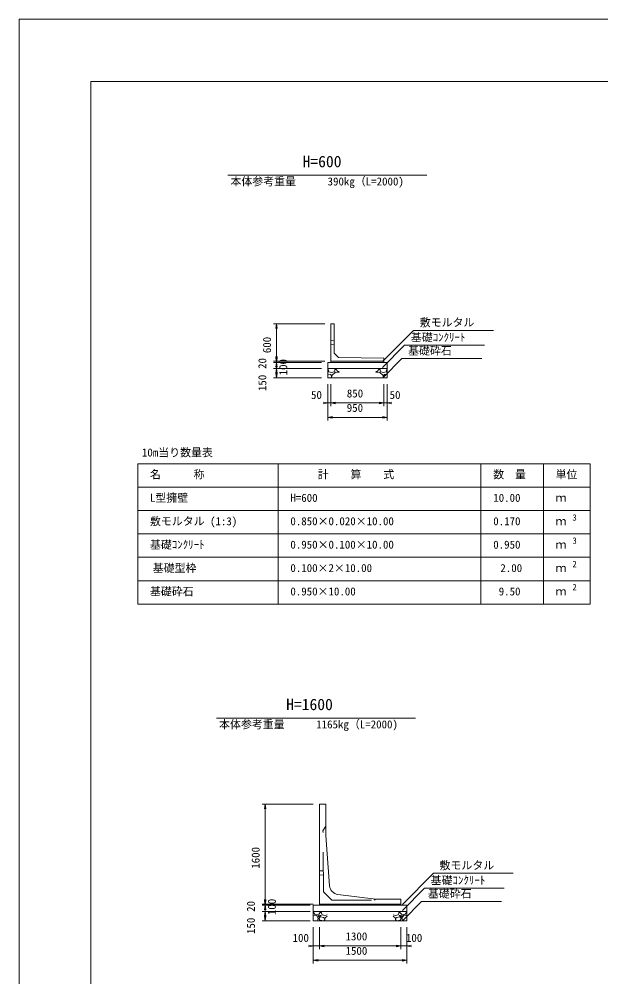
# Model space of a CAD drawing. Units: millimetres, scale not verified. Extents: x 0 to 84100, y 0 to 59400.
# Drawn here: x 0 to 18643, y 28708 to 59400 of the extents above; entities that cross this region are included whole.
import ezdxf
from ezdxf.enums import TextEntityAlignment as Align

# ---------------------------------------------------------------- set-up
doc = ezdxf.new("R2010")
doc.units = ezdxf.units.MM
doc.header["$LTSCALE"] = 100
doc.linetypes.add('USER1', pattern=[19.05, 12.7, -6.35])
for name, color, linetype, lineweight in [('D-MTR-FRAM（材料表図枠）', 2, 'Continuous', 18), ('D-STR-DIM（寸法）', 7, 'Continuous', 18), ('D-STR-HTXT（旗揚げ）', 7, 'Continuous', 18), ('D-STR-STRn（構造物）', 7, 'Continuous', 18), ('D-STR（構造物外形線）', 1, 'Continuous', 18), ('D-TTL(外枠）', 2, 'Continuous', 18), ('DEFPOINTS_2', 8, 'Continuous', 18)]:
    doc.layers.add(name, color=color, linetype=linetype, lineweight=lineweight)
for name, color, linetype in [('D-MTR-TXT(文字列）', 7, 'Continuous'), ('D-MTR（材料表タイトル）', 7, 'Continuous'), ('D-STR-TXT（文字）', 7, 'Continuous'), ('D-TTL-TXT（文字）', 7, 'Continuous')]:
    doc.layers.add(name, color=color, linetype=linetype)
doc.styles.add('ＭＳ ゴシック', font='')
doc.styles.get('ＭＳ ゴシック').set_extended_font_data('MS Gothic')

msp = doc.modelspace()

# ---------------------------------------------------------------- linework, layer by layer
at = {"layer": 'D-MTR-FRAM（材料表図枠）'}
for p, q in [((3800, 45154.4), (18300, 45154.4)), ((3800, 40654.4), (3800, 45154.4)), ((8300, 40654.4), (8300, 45154.4)), ((14800, 40654.4), (14800, 45154.4)), ((16800, 41954.4), (16800, 45154.4)), ((16800, 40654.4), (16800, 45154.4)), ((18300, 40654.4), (18300, 45154.4)), ((3800, 44404.4), (18300, 44404.4)), ((3800, 43654.4), (18300, 43654.4)), ((3800, 42904.4), (18300, 42904.4)), ((3800, 42154.4), (18300, 42154.4)), ((3800, 41404.4), (18300, 41404.4)), ((3800, 40654.4), (18300, 40654.4))]:
    msp.add_line(p, q, dxfattribs=at)
at = {"layer": 'D-STR-DIM（寸法）'}
for p, q in [((9793.1, 49640), (8148.1, 49640)), ((8223.1, 49490), (8248.1, 49640)), ((8248.1, 49640), (8273.1, 49490)), ((8248.1, 49640), (8248.1, 49620)), ((8248.1, 49620), (8248.1, 48460)), ((8248.1, 48440), (8223.1, 48590)), ((8248.1, 48440), (8223.1, 48590)), ((8248.1, 48400), (8223.1, 48550)), ((8273.1, 48590), (8248.1, 48440)), ((8273.1, 48590), (8248.1, 48440)), ((8273.1, 48550), (8248.1, 48400)), ((9793.1, 48440), (8148.1, 48440)), ((9793.1, 48440), (8148.1, 48440)), ((9693.1, 48400), (8148.1, 48400)), ((9693.1, 48400), (8148.1, 48400)), ((9693.1, 48200), (8148.1, 48200)), ((9693.1, 48200), (8148.1, 48200)), ((8223.1, 48250), (8248.1, 48400)), ((8223.1, 48050), (8248.1, 48200)), ((8223.1, 48050), (8248.1, 48200)), ((8248.1, 48460), (8248.1, 48480)), ((8248.1, 48440), (8248.1, 48460)), ((8248.1, 48440), (8248.1, 48460)), ((8248.1, 48420), (8248.1, 48440)), ((8248.1, 48440), (8248.1, 48400)), ((8248.1, 48400), (8248.1, 48420)), ((8248.1, 48400), (8248.1, 48200)), ((8248.1, 48400), (8273.1, 48250)), ((8248.1, 48400), (8248.1, 48380)), ((8248.1, 48380), (8248.1, 48360)), ((8248.1, 48200), (8273.1, 48050)), ((8248.1, 48200), (8248.1, 48180)), ((8248.1, 48200), (8273.1, 48050)), ((8248.1, 48200), (8248.1, 48180)), ((9693.1, 47900), (8148.1, 47900)), ((8248.1, 47900), (8223.1, 48050)), ((8248.1, 48180), (8248.1, 47920)), ((8248.1, 48180), (8248.1, 48160)), ((8273.1, 48050), (8248.1, 47900)), ((8248.1, 47900), (8248.1, 47920)), ((9893.1, 47700), (9893.1, 46999.7)), ((9893.1, 47700), (9893.1, 46537.1)), ((9993.1, 47700), (9993.1, 46999.7)), ((9993.1, 47700), (9993.1, 46999.7)), ((11693.1, 47700), (11693.1, 46999.7)), ((11693.1, 47700), (11693.1, 46999.7)), ((11793.1, 47700), (11793.1, 46999.7)), ((11793.1, 47700), (11793.1, 46537.1)), ((9743.1, 47124.7), (9893.1, 47099.7)), ((9893.1, 47099.7), (9743.1, 47074.7)), ((9873.1, 47099.7), (9853.1, 47099.7)), ((9893.1, 47099.7), (9873.1, 47099.7)), ((9993.1, 47099.7), (9893.1, 47099.7)), ((9993.1, 47099.7), (10143.1, 47124.7)), ((9993.1, 47099.7), (10143.1, 47124.7)), ((10143.1, 47074.7), (9993.1, 47099.7)), ((9993.1, 47099.7), (10013.1, 47099.7)), ((10143.1, 47074.7), (9993.1, 47099.7)), ((9993.1, 47099.7), (10013.1, 47099.7)), ((10013.1, 47099.7), (10033.1, 47099.7)), ((10013.1, 47099.7), (11673.1, 47099.7)), ((11543.1, 47124.7), (11693.1, 47099.7)), ((11543.1, 47124.7), (11693.1, 47099.7)), ((11693.1, 47099.7), (11543.1, 47074.7)), ((11693.1, 47099.7), (11543.1, 47074.7)), ((11673.1, 47099.7), (11653.1, 47099.7)), ((11693.1, 47099.7), (11673.1, 47099.7)), ((11693.1, 47099.7), (11673.1, 47099.7)), ((11693.1, 47099.7), (11793.1, 47099.7)), ((11793.1, 47099.7), (11943.1, 47124.7)), ((11943.1, 47074.7), (11793.1, 47099.7)), ((11793.1, 47099.7), (11813.1, 47099.7)), ((11813.1, 47099.7), (11833.1, 47099.7)), ((9893.1, 46637.1), (10043.1, 46662.1)), ((11643.1, 46662.1), (11793.1, 46637.1)), ((10043.1, 46612.1), (9893.1, 46637.1)), ((9893.1, 46637.1), (9913.1, 46637.1)), ((11773.1, 46637.1), (9913.1, 46637.1)), ((11793.1, 46637.1), (11643.1, 46612.1)), ((11793.1, 46637.1), (11773.1, 46637.1)), ((9428.1, 34240.6), (7783.2, 34240.6)), ((7858.2, 34090.6), (7883.2, 34240.6)), ((7883.2, 34240.6), (7908.2, 34090.6)), ((7883.2, 34240.6), (7883.2, 34220.6)), ((7883.2, 34220.6), (7883.2, 31060.6)), ((9428.1, 31040.6), (7783.2, 31040.6)), ((9428.1, 31040.6), (7783.2, 31040.6)), ((9328.1, 31000.6), (7783.2, 31000.6)), ((9328.1, 31000.6), (7783.2, 31000.6)), ((7883.2, 31040.6), (7858.2, 31190.6)), ((7883.2, 31040.6), (7858.2, 31190.6)), ((7883.2, 31000.6), (7858.2, 31150.6)), ((7858.2, 30850.6), (7883.2, 31000.6)), ((7908.2, 31190.6), (7883.2, 31040.6)), ((7908.2, 31190.6), (7883.2, 31040.6)), ((7908.2, 31150.6), (7883.2, 31000.6)), ((7883.2, 31060.6), (7883.2, 31080.6)), ((7883.2, 31040.6), (7883.2, 31060.6)), ((7883.2, 31040.6), (7883.2, 31060.6)), ((7883.2, 31020.6), (7883.2, 31040.6)), ((7883.2, 31040.6), (7883.2, 31000.6)), ((7883.2, 31000.6), (7883.2, 31020.6)), ((7883.2, 31000.6), (7883.2, 30800.6)), ((7883.2, 31000.6), (7908.2, 30850.6)), ((7883.2, 31000.6), (7883.2, 30980.6)), ((9328.1, 30800.6), (7783.2, 30800.6)), ((9328.1, 30800.6), (7783.2, 30800.6)), ((7858.2, 30650.6), (7883.2, 30800.6)), ((7858.2, 30650.6), (7883.2, 30800.6)), ((7883.2, 30980.6), (7883.2, 30960.6)), ((7883.2, 30800.6), (7908.2, 30650.6)), ((7883.2, 30800.6), (7883.2, 30780.6)), ((7883.2, 30800.6), (7908.2, 30650.6)), ((7883.2, 30800.6), (7883.2, 30780.6)), ((7883.2, 30780.6), (7883.2, 30520.6)), ((7883.2, 30780.6), (7883.2, 30760.6)), ((9328.1, 30500.6), (7783.2, 30500.6)), ((7883.2, 30500.6), (7858.2, 30650.6)), ((7908.2, 30650.6), (7883.2, 30500.6)), ((7883.2, 30500.6), (7883.2, 30520.6)), ((9428.1, 30300.6), (9428.1, 29600.3)), ((9428.1, 30300.6), (9428.1, 29137.6)), ((9628.1, 30300.6), (9628.1, 29600.3)), ((9628.1, 30300.6), (9628.1, 29600.3)), ((12228.1, 30300.6), (12228.1, 29600.3)), ((12228.1, 30300.6), (12228.1, 29600.3)), ((12428.1, 30300.6), (12428.1, 29600.3)), ((12428.1, 30300.6), (12428.1, 29137.6)), ((9278.1, 29725.3), (9428.1, 29700.3)), ((9428.1, 29700.3), (9278.1, 29675.3)), ((9408.1, 29700.3), (9388.1, 29700.3)), ((9428.1, 29700.3), (9408.1, 29700.3)), ((9628.1, 29700.3), (9428.1, 29700.3)), ((9628.1, 29700.3), (9778.1, 29725.3)), ((9628.1, 29700.3), (9778.1, 29725.3)), ((9778.1, 29675.3), (9628.1, 29700.3)), ((9628.1, 29700.3), (9648.1, 29700.3)), ((9778.1, 29675.3), (9628.1, 29700.3)), ((9628.1, 29700.3), (9648.1, 29700.3)), ((9648.1, 29700.3), (9668.1, 29700.3)), ((9648.1, 29700.3), (12208.1, 29700.3)), ((12078.1, 29725.3), (12228.1, 29700.3)), ((12078.1, 29725.3), (12228.1, 29700.3)), ((12228.1, 29700.3), (12078.1, 29675.3)), ((12228.1, 29700.3), (12078.1, 29675.3)), ((12208.1, 29700.3), (12188.1, 29700.3)), ((12228.1, 29700.3), (12208.1, 29700.3)), ((12228.1, 29700.3), (12208.1, 29700.3)), ((12228.1, 29700.3), (12428.1, 29700.3)), ((12428.1, 29700.3), (12578.1, 29725.3)), ((12578.1, 29675.3), (12428.1, 29700.3)), ((12428.1, 29700.3), (12448.1, 29700.3)), ((12448.1, 29700.3), (12468.1, 29700.3)), ((9428.1, 29237.6), (9578.1, 29262.6)), ((9578.1, 29212.6), (9428.1, 29237.6)), ((9428.1, 29237.6), (9448.1, 29237.6)), ((12408.1, 29237.6), (9448.1, 29237.6)), ((12278.1, 29262.6), (12428.1, 29237.6)), ((12428.1, 29237.6), (12278.1, 29212.6)), ((12428.1, 29237.6), (12408.1, 29237.6))]:
    msp.add_line(p, q, dxfattribs=at)
at = {"layer": 'D-STR-HTXT（旗揚げ）'}
for p, q in [((6690.2, 54400), (13068.5, 54400)), ((11647.6, 48425.3), (12639.3, 49426.6)), ((15199.1, 49426.6), (12639.3, 49426.6)), ((11647.6, 48234.8), (12353.6, 48947.6)), ((14913.4, 48947.6), (12353.6, 48947.6)), ((11676.9, 47926.5), (12264.8, 48520.2)), ((14824.7, 48520.2), (12264.8, 48520.2)), ((6325.3, 37000.6), (12703.6, 37000.6)), ((12282.7, 31025.9), (13274.4, 32027.1)), ((15834.2, 32027.1), (13274.4, 32027.1)), ((12282.7, 30835.4), (12988.7, 31548.2)), ((15548.5, 31548.2), (12988.7, 31548.2)), ((12312, 30527.1), (12899.9, 31120.7)), ((15459.7, 31120.7), (12899.9, 31120.7))]:
    msp.add_line(p, q, dxfattribs=at)
at = {"layer": 'D-STR-STRn（構造物）'}
for p, q in [((9893.1, 48400), (11793.1, 48400)), ((9893.1, 47900), (9893.1, 48400)), ((9893.1, 48200), (11793.1, 48200)), ((9904.1, 48169.2), (9917.3, 48200)), ((9993.1, 48440), (9993.1, 48400)), ((10109.6, 48200), (10123.8, 48169.1)), ((10158.7, 48169), (10170.3, 48200)), ((11527.5, 48169), (11515.8, 48200)), ((11576.6, 48200), (11562.3, 48169.1)), ((11693.1, 48440), (11693.1, 48400)), ((11782.1, 48169.2), (11768.9, 48200)), ((11793.1, 47900), (11793.1, 48400)), ((9898.8, 48069.1), (9893.1, 48071)), ((9893.1, 48066.1), (9898.2, 48069.2)), ((9974.4, 48014.5), (9893.1, 48026.7)), ((9893.1, 47915.4), (9988.9, 47903.9)), ((9893.1, 47900), (11793.1, 47900)), ((9898.7, 48169.1), (9928.6, 48099.1)), ((9928.3, 48098.6), (10013.3, 48073.6)), ((10014.3, 47978.5), (9974.3, 48013.5)), ((9988.1, 47903.9), (10013.1, 47948.9)), ((10013.7, 47949.1), (10013.7, 47979.1)), ((10014.2, 48073.6), (10099.2, 48098.6)), ((10018.8, 47984), (10014.8, 47900)), ((10134.2, 48089.1), (10019.2, 47984.1)), ((10098.9, 48098.8), (10123.9, 48168.8)), ((10252.2, 48078.5), (10133.9, 48088.4)), ((10213.7, 48109.9), (10158.7, 48169.9)), ((10252.2, 48113.1), (10213.1, 48109.7)), ((11434, 48113.1), (11473, 48109.7)), ((11434, 48078.5), (11552.3, 48088.4)), ((11472.4, 48109.9), (11527.4, 48169.9)), ((11552, 48089.1), (11667, 47984.1)), ((11587.2, 48098.8), (11562.2, 48168.8)), ((11671.9, 48073.6), (11586.9, 48098.6)), ((11667.3, 47984), (11671.3, 47900)), ((11671.9, 47978.5), (11711.9, 48013.5)), ((11672.4, 47949.1), (11672.4, 47979.1)), ((11757.9, 48098.6), (11672.9, 48073.6)), ((11698.1, 47903.9), (11673.1, 47948.9)), ((11793.1, 47915.4), (11697.3, 47903.9)), ((11711.8, 48014.5), (11793.1, 48026.7)), ((11787.5, 48169.1), (11757.5, 48099.1)), ((11787.3, 48069.1), (11793.1, 48071)), ((11793.1, 48066.1), (11787.9, 48069.2)), ((9428.1, 30500.6), (9428.1, 31000.6)), ((9428.1, 31000.6), (12428.1, 31000.6)), ((9628.1, 31040.6), (9628.1, 31000.6)), ((12228.1, 31040.6), (12228.1, 31000.6)), ((12428.1, 30500.6), (12428.1, 31000.6)), ((9428.1, 30800.6), (12428.1, 30800.6)), ((9437, 30769.6), (9448.6, 30800.6)), ((9492, 30710.8), (9437, 30770.8)), ((9606.5, 30720.2), (9491.5, 30710.2)), ((9652.3, 30769.2), (9607.3, 30719.2)), ((9646.8, 30794.9), (9624.2, 30800.6)), ((9652.1, 30769.6), (9647.1, 30794.6)), ((9676.9, 30769.7), (9706.9, 30699.7)), ((9682.3, 30769.8), (9695.5, 30800.6)), ((9706.6, 30699.2), (9791.6, 30674.2)), ((9792.5, 30674.2), (9870.2, 30697)), ((12063.7, 30674.2), (11986.1, 30697)), ((12149.7, 30699.2), (12064.7, 30674.2)), ((12179.4, 30769.7), (12149.4, 30699.7)), ((12174, 30769.8), (12160.7, 30800.6)), ((12204, 30769.2), (12249, 30719.2)), ((12204.1, 30769.6), (12209.1, 30794.6)), ((12209.4, 30794.9), (12232.1, 30800.6)), ((12249.8, 30720.2), (12364.8, 30710.2)), ((12364.3, 30710.8), (12419.3, 30770.8)), ((12419.3, 30769.6), (12407.7, 30800.6)), ((9532.2, 30678.9), (9428.1, 30687.6)), ((9428.1, 30500.6), (12428.1, 30500.6)), ((9587.6, 30589.8), (9532.6, 30679.8)), ((9558.6, 30500.6), (9587.1, 30589.8)), ((9616.9, 30689.2), (9581.9, 30674.2)), ((9582, 30674.7), (9602, 30624.7)), ((9601.6, 30624.8), (9676.6, 30669.8)), ((9601.9, 30579.7), (9641.9, 30519.7)), ((9652.1, 30629.7), (9602.1, 30579.7)), ((9677.2, 30669.7), (9617.2, 30689.7)), ((9642.2, 30519.5), (9767.2, 30504.5)), ((9752.8, 30615.1), (9652.8, 30630.1)), ((9792.8, 30578.9), (9752.8, 30613.9)), ((9766.6, 30504.6), (9791.6, 30549.6)), ((9792.1, 30549.7), (9792.1, 30579.7)), ((9797.1, 30584.7), (9793.1, 30500.6)), ((9870.2, 30651.1), (9797.4, 30584.7)), ((11986.1, 30651.1), (12058.8, 30584.7)), ((12059.2, 30584.7), (12063.2, 30500.6)), ((12063.4, 30578.9), (12103.4, 30613.9)), ((12064.2, 30549.7), (12064.2, 30579.7)), ((12089.6, 30504.6), (12064.6, 30549.6)), ((12214, 30519.5), (12089, 30504.5)), ((12103.5, 30615.1), (12203.5, 30630.1)), ((12179.1, 30669.7), (12239.1, 30689.7)), ((12254.6, 30624.8), (12179.6, 30669.8)), ((12204.2, 30629.7), (12254.2, 30579.7)), ((12254.3, 30579.7), (12214.3, 30519.7)), ((12239.3, 30689.2), (12274.3, 30674.2)), ((12274.3, 30674.7), (12254.3, 30624.7)), ((12268.7, 30589.8), (12323.7, 30679.8)), ((12297.7, 30500.6), (12269.1, 30589.8)), ((12324, 30678.9), (12428.1, 30687.6))]:
    msp.add_line(p, q, dxfattribs=at)
at = {"layer": 'D-STR（構造物外形線）'}
for p, q in [((9993.1, 48440), (9993.1, 49640)), ((9993.1, 49640), (10093.1, 49640)), ((10093.1, 49640), (10093.1, 48700)), ((10093.1, 48700), (10233.1, 48560)), ((11693.1, 48540), (10233.1, 48560)), ((11693.1, 48440), (11693.1, 48540)), ((9993.1, 48440), (11693.1, 48440)), ((9628.1, 31040.6), (9628.1, 34240.6)), ((9628.1, 34240.6), (9828.1, 34240.6)), ((9828.1, 34240.6), (9828.1, 33240.6)), ((9949.7, 31625.7), (9828.1, 33240.6)), ((11428.1, 31200.6), (10212.1, 31350.5)), ((9628.1, 31040.6), (12228.1, 31040.6)), ((12228.1, 31200.6), (11428.1, 31200.6)), ((12228.1, 31040.6), (12228.1, 31200.6))]:
    msp.add_line(p, q, dxfattribs=at)
at = {"layer": 'D-STR（構造物外形線）', "linetype": 'USER1'}
for p, q in [((9993.1, 49110), (10093.1, 49100.5)), ((9993.1, 48970), (10093.1, 48980.5)), ((9828.1, 33540.6), (9738.1, 33384.7)), ((9758.1, 31430.6), (9738.1, 33384.7)), ((9628.1, 32110.6), (9751.3, 32100.6)), ((9628.1, 31970.6), (9752.5, 31980.6)), ((10018.1, 31170.6), (9758.1, 31430.6)), ((10018.1, 31170.6), (11376.2, 31170.6)), ((11376.2, 31170.6), (11428.1, 31200.6))]:
    msp.add_line(p, q, dxfattribs=at)
at = {"layer": 'D-STR（構造物外形線）'}
msp.add_arc((10248.8, 31648.2), 300, 184.30447, 262.9716, dxfattribs=at)
at = {"layer": 'D-TTL(外枠）'}
for p, q in [((2300, 57400), (81800, 57400)), ((2300, 2000), (2300, 57400))]:
    msp.add_line(p, q, dxfattribs=at)
at = {"layer": 'DEFPOINTS_2'}
for p, q in [((0, 59400), (84100, 59400)), ((0, 0), (0, 59400))]:
    msp.add_line(p, q, dxfattribs=at)

# ---------------------------------------------------------------- texts
at = {"layer": 'D-MTR-TXT(文字列）', "style": 'ＭＳ ゴシック'}
for s, height, p in [('本体参考重量', 256.6, (6773.3, 53993.3)), ('390kg（L=2000)', 256.6, (9885.2, 53993.3)), ('名\u3000\u3000\u3000称', 256.6, (4192.3, 44604.4)), ('計\u3000\u3000算\u3000\u3000式', 256.6, (9570, 44604.4)), ('数\u3000量', 256.6, (15192.3, 44604.4)), ('単位', 256.6, (17192.3, 44604.4)), ('L型擁壁', 256.6, (4192.3, 43854.4)), ('H=600', 256.6, (8692.3, 43854.4)), ('10.00', 256.6, (15195, 43854.4)), ('ｍ', 256.6, (17192.3, 43854.4)), ('敷モルタル (1:3)', 256.6, (4192.3, 43104.4)), ('0.850×0.020×10.00', 256.6, (8692.3, 43104.4)), ('0.170', 256.6, (15195, 43104.4)), ('ｍ', 256.6, (17192.3, 43104.4)), ('3', 205.3, (17732.5, 43264.4)), ('基礎ｺﾝｸﾘｰﾄ', 256.6, (4192.3, 42354.4)), ('0.950×0.100×10.00', 256.6, (8692.3, 42354.4)), ('0.950', 256.6, (15195, 42354.4)), ('3', 205.3, (17732.5, 42524.4)), ('ｍ', 256.6, (17192.3, 42354.4)), ('基礎型枠', 256.6, (4282.3, 41604.4)), ('0.100×2×10.00', 256.6, (8692.3, 41604.4)), ('2.00', 256.6, (15422.4, 41604.4)), ('ｍ', 256.6, (17192.3, 41604.4)), ('2', 205.3, (17732.5, 41774.4)), ('基礎砕石', 256.6, (4192.3, 40854.4)), ('0.950×10.00', 256.6, (8692.3, 40854.4)), (' 9.50', 256.6, (15195, 40854.4)), ('2', 205.3, (17732.5, 41034.4)), ('ｍ', 256.6, (17192.3, 40854.4)), ('本体参考重量', 256.6, (6408.3, 36593.9)), ('1165kg（L=2000)', 256.6, (9520.3, 36593.9))]:
    msp.add_text(s, height=height, dxfattribs=at).set_placement(p, align=Align.BOTTOM_LEFT)
at = {"layer": 'D-MTR（材料表タイトル）', "style": 'ＭＳ ゴシック'}
msp.add_text('10m当り数量表', height=256.6, dxfattribs=at).set_placement((3934.2, 45307), align=Align.BOTTOM_LEFT)
at = {"layer": 'D-STR-DIM（寸法）', "style": 'ＭＳ ゴシック'}
for s, p in [('600', (8148.1, 48695.3)), ('20', (7998.1, 48190.8)), ('100', (8668.3, 47984.6)), ('150', (7998.1, 47480.5)), ('1600', (7783.2, 32172.4)), ('20', (7633.2, 30791.4)), ('100', (8303.4, 30686.1)), ('150', (7633.2, 30081.1))]:
    msp.add_text(s, height=256.6, rotation=90, dxfattribs=at).set_placement(p, align=Align.BOTTOM_LEFT)
for s, p in [('50', (9353.6, 47151)), ('850', (10501.1, 47199.7)), ('50', (11872, 47151)), ('950', (10499.3, 46737.1)), ('100', (8762.5, 29751.6)), ('1300', (10460, 29800.3)), ('100', (12396.1, 29751.6)), ('1500', (10460, 29337.6))]:
    msp.add_text(s, height=256.6, dxfattribs=at).set_placement(p, align=Align.BOTTOM_LEFT)
at = {"layer": 'D-STR-TXT（文字）', "style": 'ＭＳ ゴシック'}
for s, p in [('敷モルタル', (12839.3, 49476.6)), ('基礎ｺﾝｸﾘｰﾄ', (12553.6, 48997.6)), ('基礎砕石', (12464.8, 48570.2)), ('敷モルタル', (13474.4, 32077.1)), ('基礎ｺﾝｸﾘｰﾄ', (13188.7, 31598.2)), ('基礎砕石', (13099.9, 31170.7))]:
    msp.add_text(s, height=256.6, dxfattribs=at).set_placement(p, align=Align.BOTTOM_LEFT)
at = {"layer": 'D-TTL-TXT（文字）', "style": 'ＭＳ ゴシック'}
for s, p in [('H=600', (9084.4, 54544.9)), ('H=1600', (8557.1, 37145.5))]:
    msp.add_text(s, height=366.6, dxfattribs=at).set_placement(p, align=Align.BOTTOM_LEFT)

doc.saveas('drawing.dxf')
